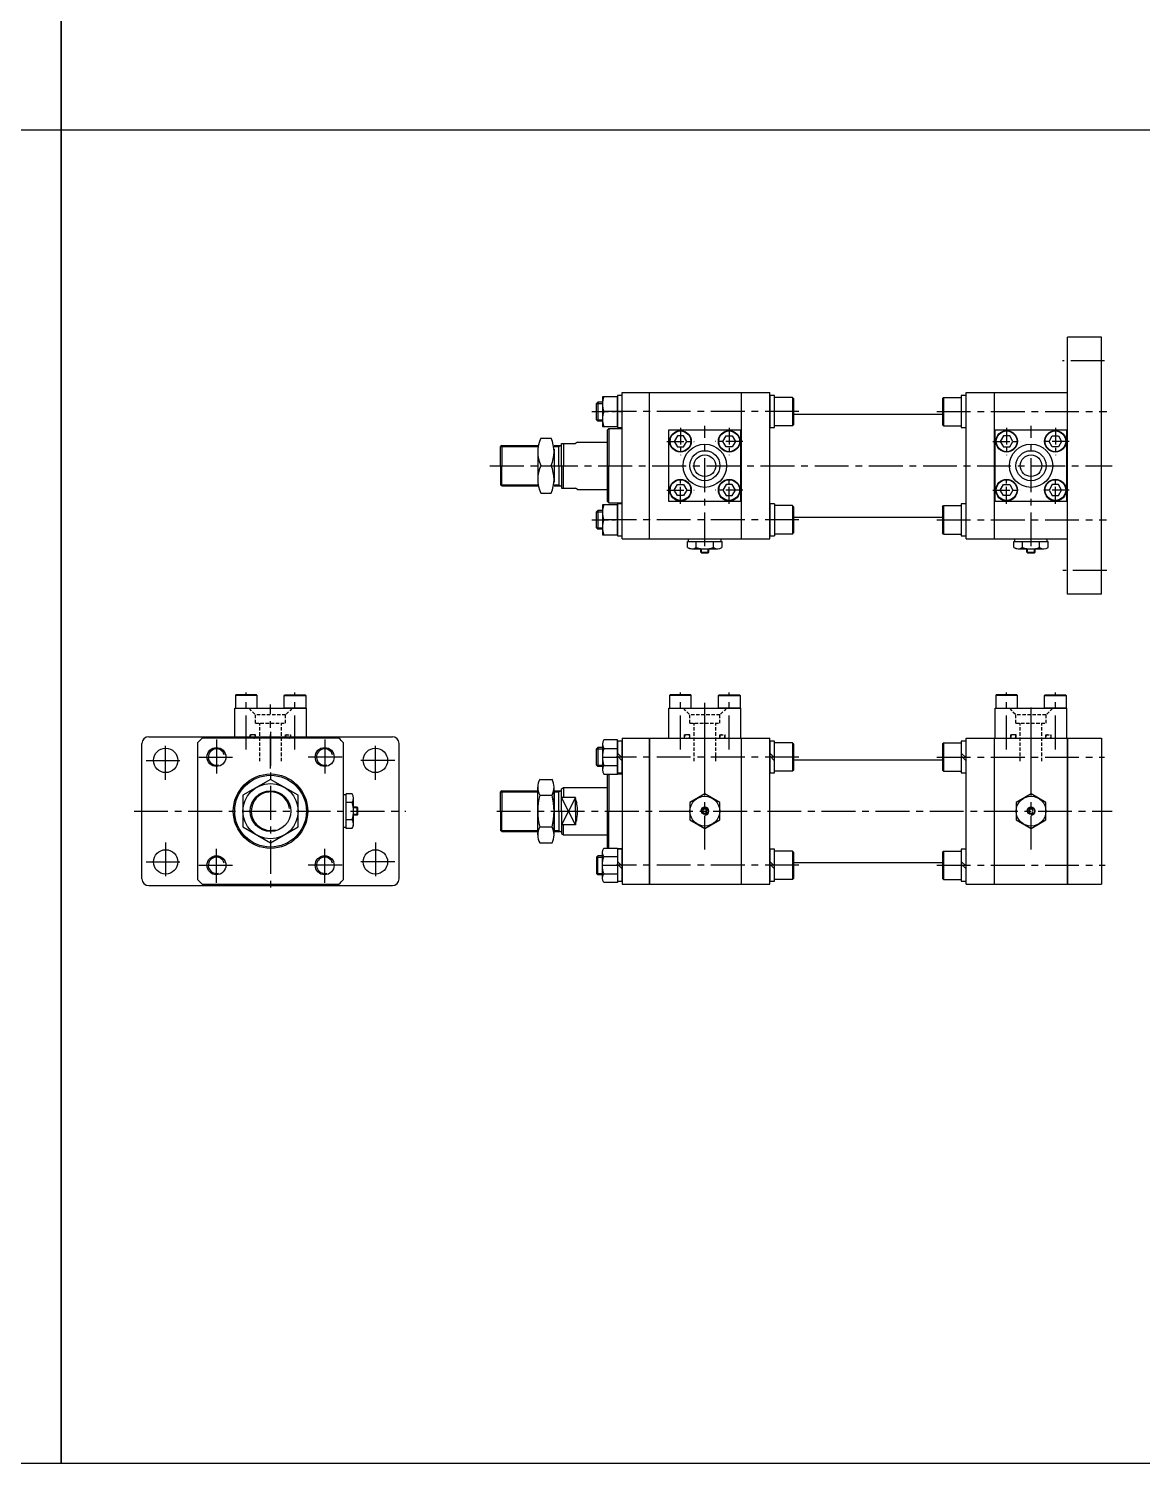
# Model space of a CAD drawing. Extents: x -819 to 9283, y 0 to 5329.
# Drawn here: x 1768 to 2591, y 3208 to 4268 of the extents above; entities that cross this region are included whole.
import ezdxf

# ---------------------------------------------------------------- set-up
doc = ezdxf.new("R2010")
doc.units = 0
doc.header["$LTSCALE"] = 10
doc.header["$MEASUREMENT"] = 0
for name, pattern in [('CENTER', [2, 1.25, -0.25, 0.25, -0.25]), ('CENTERX2', [4, 2.5, -0.5, 0.5, -0.5]), ('HIDDEN', [0.375, 0.25, -0.125])]:
    doc.linetypes.add(name, pattern=pattern)
doc.layers.get('0').update_dxf_attribs({"linetype": 'CONTINUOUS'})
doc.layers.get('DEFPOINTS').update_dxf_attribs({"linetype": 'CONTINUOUS'})
for name, color, linetype in [('CEN', 1, 'CENTERX2'), ('CENTER', 1, 'CENTER'), ('DIM', 2, 'CONTINUOUS'), ('ML', 7, 'CONTINUOUS')]:
    doc.layers.add(name, color=color, linetype=linetype)

msp = doc.modelspace()

# ---------------------------------------------------------------- linework, layer by layer
for p, q in [((1792, 3208.2), (1792, 5328.6)), ((1792, 5178.6), (1792, 3208.2)), ((5585.1, 4193.4), (0, 4193.4)), ((2319, 3973.7), (2319, 3997.3)), ((2319, 3917.3), (2319, 3893.7)), ((2264.5, 3881.6), (2265, 3881.1)), ((2264.5, 3881.6), (2270.5, 3881.6)), ((2265, 3881.1), (2270, 3881.1)), ((2270.5, 3881.6), (2270, 3881.1)), ((2505.5, 3881.6), (2506, 3881.1)), ((2505.5, 3881.6), (2511.5, 3881.6)), ((2506, 3881.1), (2511, 3881.1)), ((2511.5, 3881.6), (2511, 3881.1)), ((2010.5, 3687.2), (2010.5, 3693.2)), ((2010.5, 3693.2), (2011, 3692.7)), ((2011, 3687.7), (2011, 3692.7)), ((2010.5, 3687.2), (2011, 3687.7)), ((5585.1, 3208.2), (0, 3208.2))]:
    msp.add_line(p, q)
at = {"color": 7, "linetype": 'Continuous'}
for p, q in [((2255.5, 3891.5), (2279.5, 3891.5)), ((2255.5, 3889.5), (2255.5, 3891.5)), ((2279.5, 3889.5), (2279.5, 3891.5)), ((2496.5, 3891.5), (2520.5, 3891.5)), ((2496.5, 3889.5), (2496.5, 3891.5)), ((2520.5, 3889.5), (2520.5, 3891.5)), ((2254.8, 3885.1), (2254.8, 3889.5)), ((2254.8, 3889.5), (2267.5, 3889.5)), ((2257.9, 3884.1), (2277, 3884.1)), ((2261.1, 3885.1), (2261.1, 3889.5)), ((2265, 3881.1), (2265, 3884.1)), ((2267.5, 3889.5), (2280.2, 3889.5)), ((2270, 3881.1), (2270, 3884.1)), ((2273.8, 3885.1), (2273.8, 3889.5)), ((2280.2, 3885.1), (2280.2, 3889.5)), ((2495.8, 3885.1), (2495.8, 3889.5)), ((2495.8, 3889.5), (2508.5, 3889.5)), ((2498.9, 3884.1), (2518, 3884.1)), ((2502.1, 3885.1), (2502.1, 3889.5)), ((2506, 3881.1), (2506, 3884.1)), ((2508.5, 3889.5), (2521.2, 3889.5)), ((2511, 3881.1), (2511, 3884.1)), ((2514.8, 3885.1), (2514.8, 3889.5)), ((2521.2, 3885.1), (2521.2, 3889.5)), ((2000.6, 3678.2), (2000.6, 3702.2)), ((2002.6, 3702.2), (2000.6, 3702.2)), ((2007, 3702.9), (2002.6, 3702.9)), ((2002.6, 3690.2), (2002.6, 3702.9)), ((2007, 3696.6), (2002.6, 3696.6)), ((2002.6, 3677.5), (2002.6, 3690.2)), ((2008, 3680.7), (2008, 3699.8)), ((2011, 3692.7), (2008, 3692.7)), ((2007, 3683.9), (2002.6, 3683.9)), ((2011, 3687.7), (2008, 3687.7)), ((2002.6, 3678.2), (2000.6, 3678.2)), ((2007, 3677.5), (2002.6, 3677.5))]:
    msp.add_line(p, q, dxfattribs=at)
at = {"color": 3}
for p, q in [((2264.5, 3881.6), (2264.5, 3884.1)), ((2270.5, 3881.6), (2270.5, 3884.1)), ((2505.5, 3881.6), (2505.5, 3884.1)), ((2511.5, 3881.6), (2511.5, 3884.1)), ((2010.5, 3693.2), (2008, 3693.2)), ((2010.5, 3687.2), (2008, 3687.2))]:
    msp.add_line(p, q, dxfattribs=at)
at = {"color": 7, "linetype": 'Continuous'}
for points in [[(2256.5, 3683.9), (2267.5, 3677.5), (2278.5, 3683.9), (2278.5, 3696.6), (2267.5, 3702.9), (2256.5, 3696.6)], [(2497.5, 3683.9), (2508.5, 3677.5), (2519.5, 3683.9), (2519.5, 3696.6), (2508.5, 3702.9), (2497.5, 3696.6)], [(2266.6, 3691.7), (2265.7, 3690.2), (2266.6, 3688.7), (2268.3, 3688.7), (2269.2, 3690.2), (2268.3, 3691.7)], [(2507.6, 3691.7), (2506.7, 3690.2), (2507.6, 3688.7), (2509.3, 3688.7), (2510.2, 3690.2), (2509.3, 3691.7)]]:
    msp.add_lwpolyline(points, close=True, dxfattribs=at)
for centre, radius in [((2267.5, 3690.2), 11), ((2508.5, 3690.2), 11), ((2267.5, 3690.2), 2.5), ((2508.5, 3690.2), 2.5)]:
    msp.add_circle(centre, radius, dxfattribs=at)
for centre, radius, start, end in [((2257.9, 3889.8), 5.62, 235.6158, 270), ((2257.9, 3889.8), 5.62, 235.6158, 304.3842), ((2267.5, 3905.1), 21, 252.412, 270), ((2267.5, 3905.1), 21, 270, 287.588), ((2277, 3889.8), 5.62, 235.6158, 304.3842), ((2498.9, 3889.8), 5.62, 235.6158, 270), ((2498.9, 3889.8), 5.62, 235.6158, 304.3842), ((2508.5, 3905.1), 21, 252.412, 270), ((2508.5, 3905.1), 21, 270, 287.588), ((2518, 3889.8), 5.62, 235.6158, 304.3842), ((2002.3, 3699.8), 5.62, 325.6158, 34.3842), ((1986.9, 3690.2), 21, 0, 17.588), ((1986.9, 3690.2), 21, 342.412, 0), ((2002.3, 3680.7), 5.62, 325.6158, 34.3842), ((2002.3, 3680.7), 5.62, 325.6158, 0)]:
    msp.add_arc(centre, radius, start, end, dxfattribs=at)
at = {"layer": 'CEN'}
for p, q in [((2562.9, 4023), (2531.7, 4023)), ((2337, 3985.5), (2202.1, 3985.5)), ((2438.9, 3985.5), (2564.5, 3985.5)), ((2267.5, 3886), (2267.5, 3975)), ((2508.5, 3886), (2508.5, 3975)), ((2108.7, 3945.5), (2568.5, 3945.5)), ((2337, 3905.5), (2200.5, 3905.5)), ((2438.9, 3905.5), (2564.3, 3905.5)), ((2564.5, 3868), (2532.1, 3868)), ((1928.6, 3735.8), (1928.6, 3777.8)), ((1964.6, 3735.8), (1964.6, 3777.8)), ((2249.5, 3735.8), (2249.5, 3777.8)), ((2285.5, 3735.8), (2285.5, 3777.8)), ((2490.5, 3735.8), (2490.5, 3777.8)), ((2526.5, 3735.8), (2526.5, 3777.8)), ((1946.6, 3721.8), (1946.6, 3769)), ((2267.5, 3661.8), (2267.5, 3770.3)), ((2267.5, 3721.6), (2267.5, 3770.3)), ((2508.5, 3661.8), (2508.5, 3769)), ((1906.6, 3743.1), (1906.6, 3717.3)), ((1946.6, 3748.8), (1946.6, 3631.7)), ((1986.6, 3743.1), (1986.6, 3717.3)), ((2508.5, 3719.4), (2508.5, 3747.2)), ((1869.1, 3713.4), (1869.1, 3742.1)), ((2024.1, 3713.4), (2024.1, 3742.1)), ((1854.7, 3727.7), (1883.4, 3727.7)), ((1893.6, 3730.2), (1919.5, 3730.2)), ((1999.5, 3730.2), (1973.6, 3730.2)), ((2038.4, 3727.7), (2009.7, 3727.7)), ((2337, 3730.2), (2202, 3730.2)), ((2438.9, 3730.2), (2562.7, 3730.2)), ((1845.8, 3690.2), (2046.6, 3690.2)), ((2113.7, 3690.2), (2568.5, 3690.2)), ((1869.1, 3667.1), (1869.1, 3638.4)), ((1906.6, 3637.3), (1906.6, 3663.1)), ((1986.6, 3637.3), (1986.6, 3663.1)), ((2024.1, 3667.1), (2024.1, 3638.4)), ((1854.7, 3652.7), (1883.4, 3652.7)), ((1893.6, 3650.2), (1919.5, 3650.2)), ((1999.5, 3650.2), (1973.6, 3650.2)), ((2038.4, 3652.7), (2009.7, 3652.7)), ((2337, 3650.2), (2202, 3650.2)), ((2438.9, 3650.2), (2563.3, 3650.2))]:
    msp.add_line(p, q, dxfattribs=at)
at = {"layer": 'CENTER'}
for p, q in [((2183.9, 3985.5), (2207, 3985.5)), ((2249.5, 3973.6), (2249.5, 3953.4)), ((2285.5, 3973.6), (2285.5, 3953.4)), ((2490.5, 3973.6), (2490.5, 3953.4)), ((2526.5, 3973.6), (2526.5, 3953.4)), ((2239.4, 3963.5), (2259.6, 3963.5)), ((2295.6, 3963.5), (2275.4, 3963.5)), ((2480.4, 3963.5), (2500.6, 3963.5)), ((2536.6, 3963.5), (2516.4, 3963.5)), ((2249.5, 3917.4), (2249.5, 3937.6)), ((2285.5, 3917.4), (2285.5, 3937.6)), ((2490.5, 3917.4), (2490.5, 3937.6)), ((2526.5, 3917.4), (2526.5, 3937.6)), ((2239.4, 3927.5), (2259.6, 3927.5)), ((2295.6, 3927.5), (2275.4, 3927.5)), ((2480.4, 3927.5), (2500.6, 3927.5)), ((2536.6, 3927.5), (2516.4, 3927.5)), ((2183.9, 3905.5), (2203, 3905.5)), ((2191.9, 3730.2), (2203, 3730.2)), ((2206.5, 3730.2), (2202.9, 3730.2)), ((2191.9, 3650.2), (2203, 3650.2)), ((2206.5, 3650.2), (2202.8, 3650.2))]:
    msp.add_line(p, q, dxfattribs=at)
at = {"layer": 'DEFPOINTS', "color": 0, "linetype": 'ByBlock'}
msp.add_point((2161.5, 3673.7), dxfattribs=at)
at = {"layer": 'DIM'}
for p, q in [((2187.5, 3991.5), (2192, 3991.5)), ((2187.5, 3979.5), (2192, 3979.5)), ((2116.5, 3959.8), (2144.1, 3959.8)), ((2156.1, 3959.8), (2159.5, 3959.8)), ((2159.5, 3959.8), (2160.7, 3960.5)), ((2116.5, 3931.3), (2144.1, 3931.3)), ((2156.1, 3931.3), (2159.5, 3931.3)), ((2159.5, 3931.3), (2160.7, 3930.5)), ((2187.5, 3911.5), (2192, 3911.5)), ((2187.5, 3899.5), (2192, 3899.5)), ((2187.5, 3736.2), (2192, 3736.2)), ((2187.5, 3724.2), (2192, 3724.2)), ((2116.5, 3704.5), (2144.1, 3704.5)), ((2156.1, 3704.5), (2159.5, 3704.5)), ((2159.5, 3704.5), (2160.7, 3705.2)), ((2166.7, 3690.2), (2161.5, 3700.3)), ((2171.9, 3700.3), (2166.7, 3690.2)), ((2166.7, 3690.2), (2161.5, 3680.1)), ((2171.9, 3680.1), (2166.7, 3690.2)), ((2116.5, 3676), (2144.1, 3676)), ((2156.1, 3676), (2159.5, 3676)), ((2159.5, 3676), (2160.7, 3675.2)), ((2187.5, 3656.2), (2192, 3656.2)), ((2187.5, 3644.2), (2192, 3644.2))]:
    msp.add_line(p, q, dxfattribs=at)
for centre, radius, start, end in [((1906.6, 3730.2), 6, 15.8748, 285.2684), ((1986.6, 3730.2), 6, 15.8748, 285.2684), ((1946.6, 3690.2), 14.2, 8.0438, 285.1467), ((2267.5, 3690.2), 3, 270, 180), ((2508.5, 3690.2), 3, 270, 180), ((1906.6, 3650.2), 6, 15.8748, 285.2684), ((1986.6, 3650.2), 6, 15.8748, 285.2684)]:
    msp.add_arc(centre, radius, start, end, dxfattribs=at)
at = {"layer": 'ML'}
for p, q in [((2560.5, 4040.5), (2535.5, 4040.5)), ((2535.5, 3850.5), (2535.5, 4040.5)), ((2560.5, 3850.5), (2560.5, 4040.5)), ((2206.5, 3997.3), (2203, 3997.3)), ((2203, 3997.3), (2203, 3973.7)), ((2206.5, 3999.5), (2315.5, 3999.5)), ((2206.5, 3891.5), (2206.5, 3999.5)), ((2226.5, 3891.5), (2226.5, 3999.5)), ((2226.5, 3891.5), (2226.5, 3999.5)), ((2294.5, 3891.5), (2294.5, 3999.5)), ((2315.5, 3891.5), (2315.5, 3999.5)), ((2315.5, 3997.3), (2315.5, 3973.7)), ((2319, 3997.3), (2315.5, 3997.3)), ((2457, 3997.3), (2457, 3973.7)), ((2460.5, 3997.3), (2457, 3997.3)), ((2460.5, 3999.5), (2535.5, 3999.5)), ((2460.5, 3891.5), (2460.5, 3999.5)), ((2481.5, 3891.5), (2481.5, 3999.5)), ((2535.5, 3891.5), (2535.5, 3999.5)), ((2535.5, 3973.7), (2535.5, 3997.3)), ((2188.5, 3992.5), (2187.5, 3991.5)), ((2187.5, 3979.5), (2187.5, 3991.5)), ((2188.5, 3992.5), (2188.5, 3978.5)), ((2192, 3992.5), (2188.5, 3992.5)), ((2203, 3996.5), (2192, 3996.5)), ((2192, 3996.5), (2192, 3974.5)), ((2203, 3974.5), (2203, 3996.5)), ((2332.2, 3996), (2319, 3996)), ((2332.2, 3996), (2332.2, 3975)), ((2333, 3995.2), (2332.2, 3996)), ((2333, 3995.2), (2333, 3975.8)), ((2443, 3995.2), (2443.8, 3996)), ((2443, 3995.2), (2443, 3975.8)), ((2443.8, 3996), (2457, 3996)), ((2443.8, 3996), (2443.8, 3975)), ((2188.5, 3978.5), (2187.5, 3979.5)), ((2192, 3978.5), (2188.5, 3978.5)), ((2203, 3985.5), (2192.9, 3985.5)), ((2332.2, 3975), (2333, 3975.8)), ((2333, 3983.5), (2443, 3983.5)), ((2443.8, 3975), (2443, 3975.8)), ((2146.2, 3965.9), (2153.9, 3965.9)), ((2192, 3974.5), (2203, 3974.5)), ((2196.5, 3973), (2195.5, 3972)), ((2195.5, 3919), (2195.5, 3972)), ((2196.5, 3973), (2196.5, 3945.5)), ((2196.5, 3973), (2206.5, 3973)), ((2203, 3973.7), (2206.5, 3973.7)), ((2241, 3919), (2241, 3972)), ((2241, 3972), (2294, 3972)), ((2294, 3972), (2294, 3919)), ((2294, 3919), (2294, 3972)), ((2315.5, 3973.7), (2319, 3973.7)), ((2332.2, 3975), (2319, 3975)), ((2443.8, 3975), (2457, 3975)), ((2457, 3973.7), (2460.5, 3973.7)), ((2482, 3919), (2482, 3972)), ((2482, 3972), (2535, 3972)), ((2535, 3972), (2535, 3919)), ((2535, 3919), (2535, 3972)), ((2117.4, 3960.5), (2116.5, 3959.8)), ((2116.5, 3945.5), (2116.5, 3959.8)), ((2117.4, 3960.5), (2144.1, 3960.5)), ((2117.4, 3960.5), (2117.4, 3945.5)), ((2144.1, 3957.6), (2144.1, 3933.4)), ((2144.1, 3957.6), (2144.1, 3933.4)), ((2156.1, 3960.5), (2161.5, 3960.5)), ((2156.1, 3957.6), (2156.1, 3933.4)), ((2156.1, 3957.6), (2156.1, 3933.4)), ((2159.5, 3945.5), (2159.5, 3960.5)), ((2161.5, 3945.5), (2161.5, 3962)), ((2161.5, 3962), (2171.9, 3962)), ((2163, 3962), (2163, 3945.5)), ((2173.5, 3963), (2171.9, 3962)), ((2173.5, 3963), (2195.5, 3963)), ((2116.5, 3945.5), (2116.5, 3931.3)), ((2117.4, 3930.5), (2117.4, 3945.5)), ((2146.2, 3945.5), (2153.9, 3945.5)), ((2159.5, 3945.5), (2159.5, 3930.5)), ((2161.5, 3945.5), (2161.5, 3929)), ((2163, 3929), (2163, 3945.5)), ((2196.5, 3918), (2196.5, 3945.5)), ((2117.4, 3930.5), (2116.5, 3931.3)), ((2117.4, 3930.5), (2144.1, 3930.5)), ((2146.2, 3925.2), (2153.9, 3925.2)), ((2156.1, 3930.5), (2161.5, 3930.5)), ((2161.5, 3929), (2171.9, 3929)), ((2173.5, 3928), (2171.9, 3929)), ((2173.5, 3928), (2195.5, 3928)), ((2188.5, 3912.5), (2187.5, 3911.5)), ((2188.5, 3912.5), (2188.5, 3898.5)), ((2192, 3912.5), (2188.5, 3912.5)), ((2192, 3916.5), (2192, 3894.5)), ((2203, 3916.5), (2192, 3916.5)), ((2196.5, 3918), (2195.5, 3919)), ((2196.5, 3918), (2206.5, 3918)), ((2203, 3917.3), (2203, 3893.7)), ((2206.5, 3917.3), (2203, 3917.3)), ((2203, 3894.5), (2203, 3916.5)), ((2294, 3919), (2241, 3919)), ((2315.5, 3917.3), (2315.5, 3893.7)), ((2319, 3917.3), (2315.5, 3917.3)), ((2315.5, 3916), (2315.5, 3895)), ((2332.2, 3916), (2319, 3916)), ((2332.2, 3916), (2332.2, 3895)), ((2333, 3915.2), (2332.2, 3916)), ((2333, 3915.2), (2333, 3895.8)), ((2443, 3915.2), (2443.8, 3916)), ((2443, 3915.2), (2443, 3895.8)), ((2443.8, 3916), (2457, 3916)), ((2443.8, 3916), (2443.8, 3895)), ((2457, 3917.3), (2457, 3893.7)), ((2460.5, 3917.3), (2457, 3917.3)), ((2535, 3919), (2482, 3919)), ((2535.5, 3893.7), (2535.5, 3917.3)), ((2187.5, 3899.5), (2187.5, 3911.5)), ((2203, 3905.5), (2192.9, 3905.5)), ((2333, 3907.5), (2443, 3907.5)), ((2188.5, 3898.5), (2187.5, 3899.5)), ((2192, 3898.5), (2188.5, 3898.5)), ((2192, 3894.5), (2203, 3894.5)), ((2203, 3893.7), (2206.5, 3893.7)), ((2206.5, 3891.5), (2315.5, 3891.5)), ((2315.5, 3893.7), (2319, 3893.7)), ((2332.2, 3895), (2319, 3895)), ((2332.2, 3895), (2333, 3895.8)), ((2443.8, 3895), (2443, 3895.8)), ((2443.8, 3895), (2457, 3895)), ((2457, 3893.7), (2460.5, 3893.7)), ((2460.5, 3891.5), (2535.5, 3891.5)), ((2560.5, 3850.5), (2535.5, 3850.5)), ((1920.9, 3776.2), (1920.6, 3775.6)), ((1936.6, 3775.6), (1920.6, 3775.6)), ((1920.6, 3775.6), (1920.6, 3766.2)), ((1936.2, 3776.2), (1920.9, 3776.2)), ((1936.6, 3775.6), (1936.2, 3776.2)), ((1936.6, 3766.2), (1936.6, 3775.6)), ((1956.6, 3775.6), (1956.9, 3776.2)), ((1956.6, 3775.6), (1972.6, 3775.6)), ((1956.6, 3766.2), (1956.6, 3775.6)), ((1956.9, 3776.2), (1972.2, 3776.2)), ((1972.2, 3776.2), (1972.6, 3775.6)), ((1972.6, 3775.6), (1972.6, 3766.2)), ((2241.8, 3776.2), (2241.5, 3775.6)), ((2257.5, 3775.6), (2241.5, 3775.6)), ((2241.5, 3775.6), (2241.5, 3766.2)), ((2257.1, 3776.2), (2241.8, 3776.2)), ((2257.5, 3775.6), (2257.1, 3776.2)), ((2257.5, 3766.2), (2257.5, 3775.6)), ((2277.5, 3775.6), (2277.8, 3776.2)), ((2277.5, 3775.6), (2293.5, 3775.6)), ((2277.5, 3766.2), (2277.5, 3775.6)), ((2277.8, 3776.2), (2293.1, 3776.2)), ((2293.1, 3776.2), (2293.5, 3775.6)), ((2293.5, 3775.6), (2293.5, 3766.2)), ((2482.8, 3776.2), (2482.5, 3775.6)), ((2498.5, 3775.6), (2482.5, 3775.6)), ((2482.5, 3775.6), (2482.5, 3766.2)), ((2498.1, 3776.2), (2482.8, 3776.2)), ((2498.5, 3775.6), (2498.1, 3776.2)), ((2498.5, 3766.2), (2498.5, 3775.6)), ((2518.5, 3775.6), (2518.8, 3776.2)), ((2518.5, 3775.6), (2534.5, 3775.6)), ((2518.5, 3766.2), (2518.5, 3775.6)), ((2518.8, 3776.2), (2534.1, 3776.2)), ((2534.1, 3776.2), (2534.5, 3775.6)), ((2534.5, 3775.6), (2534.5, 3766.2)), ((1920.1, 3766.2), (1973.1, 3766.2)), ((1920.1, 3744.2), (1920.1, 3766.2)), ((1972.6, 3766.2), (1956.6, 3766.2)), ((1973.1, 3744.2), (1973.1, 3766.2)), ((2241, 3766.2), (2294, 3766.2)), ((2241, 3744.2), (2241, 3766.2)), ((2293.5, 3766.2), (2277.5, 3766.2)), ((2294, 3744.2), (2294, 3766.2)), ((2482, 3766.2), (2535, 3766.2)), ((2482, 3744.2), (2482, 3766.2)), ((2534.5, 3766.2), (2518.5, 3766.2)), ((2535, 3744.2), (2535, 3766.2)), ((1856.6, 3745.2), (2036.6, 3745.2)), ((1997, 3744.2), (1896.1, 3744.2)), ((2206.5, 3744.2), (2315.5, 3744.2)), ((2206.5, 3744.2), (2206.5, 3636.2)), ((2226.5, 3636.2), (2226.5, 3744.2)), ((2226.5, 3636.2), (2226.5, 3744.2)), ((2226.5, 3744.2), (2226.5, 3636.2)), ((2294.5, 3636.2), (2294.5, 3744.2)), ((2315.5, 3636.2), (2315.5, 3744.2)), ((2460.5, 3744.2), (2560.5, 3744.2)), ((2460.5, 3636.2), (2460.5, 3744.2)), ((2481.5, 3636.2), (2481.5, 3744.2)), ((2535.5, 3636.2), (2535.5, 3744.2)), ((2535.5, 3744.2), (2535.5, 3636.2)), ((2560.5, 3744.2), (2560.5, 3636.2)), ((1851.6, 3640.2), (1851.6, 3740.2)), ((1892.6, 3740.6), (1892.6, 3639.8)), ((2000.6, 3639.8), (2000.6, 3740.6)), ((2041.6, 3640.2), (2041.6, 3740.2)), ((2188.5, 3737.2), (2187.5, 3736.2)), ((2187.5, 3724.2), (2187.5, 3736.2)), ((2192, 3737.2), (2188.5, 3737.2)), ((2188.5, 3737.2), (2188.5, 3723.2)), ((2192, 3739.8), (2192, 3720.7)), ((2192.9, 3736.6), (2203, 3736.6)), ((2206.5, 3729.5), (2203, 3733)), ((2319, 3729.5), (2315.5, 3733)), ((2332.2, 3740.7), (2319, 3740.7)), ((2332.2, 3740.7), (2332.2, 3719.7)), ((2333, 3739.9), (2332.2, 3740.7)), ((2333, 3739.9), (2333, 3720.5)), ((2443, 3739.9), (2443.8, 3740.7)), ((2443, 3739.9), (2443, 3720.5)), ((2443.8, 3740.7), (2457, 3740.7)), ((2443.8, 3740.7), (2443.8, 3719.7)), ((2460.5, 3729.5), (2457, 3733)), ((2188.5, 3723.2), (2187.5, 3724.2)), ((2192, 3723.2), (2188.5, 3723.2)), ((2192.9, 3723.9), (2203, 3723.9)), ((2206.5, 3727.5), (2203, 3731)), ((2319, 3727.5), (2315.5, 3731)), ((2333, 3728.2), (2443, 3728.2)), ((2460.5, 3727.5), (2457, 3731)), ((2145.6, 3713.7), (2154.6, 3713.7)), ((2196.3, 3717.5), (2195.5, 3716.7)), ((2195.5, 3663.7), (2195.5, 3716.7)), ((2196.5, 3717.5), (2196.5, 3690.2)), ((2203, 3717.7), (2206.5, 3717.7)), ((2332.2, 3719.7), (2319, 3719.7)), ((2332.2, 3719.7), (2333, 3720.5)), ((2443.8, 3719.7), (2443, 3720.5)), ((2443.8, 3719.7), (2457, 3719.7)), ((2117.4, 3705.2), (2116.5, 3704.5)), ((2116.5, 3690.2), (2116.5, 3704.5)), ((2117.4, 3705.2), (2144.1, 3705.2)), ((2117.4, 3705.2), (2117.4, 3690.2)), ((2144.1, 3672.6), (2144.1, 3707.9)), ((2145.6, 3702), (2154.6, 3702)), ((2156.1, 3672.6), (2156.1, 3707.9)), ((2156.1, 3672.6), (2156.1, 3707.9)), ((2156.1, 3705.2), (2161.5, 3705.2)), ((2156.1, 3705.2), (2156.1, 3675.2)), ((2159.5, 3690.2), (2159.5, 3705.2)), ((2161.5, 3706.7), (2163, 3707.7)), ((2161.5, 3690.2), (2161.5, 3706.7)), ((2171.9, 3700.3), (2161.5, 3700.3)), ((2163, 3707.7), (2195.5, 3707.7)), ((2163, 3707.7), (2163, 3700.3)), ((2171.9, 3690.2), (2171.9, 3700.3)), ((2116.5, 3690.2), (2116.5, 3676)), ((2117.4, 3675.2), (2117.4, 3690.2)), ((2159.5, 3690.2), (2159.5, 3675.2)), ((2161.5, 3690.2), (2161.5, 3673.7)), ((2171.9, 3690.2), (2171.9, 3680.1)), ((2196.5, 3662.9), (2196.5, 3690.2)), ((2171.9, 3680.1), (2161.5, 3680.1)), ((2163, 3672.7), (2163, 3680.1)), ((2117.4, 3675.2), (2116.5, 3676)), ((2117.4, 3675.2), (2144.1, 3675.2)), ((2145.6, 3678.5), (2154.6, 3678.5)), ((2156.1, 3675.2), (2161.5, 3675.2)), ((2161.5, 3673.7), (2163, 3672.7)), ((2163, 3672.7), (2195.5, 3672.7)), ((2145.6, 3666.7), (2154.6, 3666.7)), ((2192, 3640.7), (2192, 3659.8)), ((2196.3, 3662.9), (2195.5, 3663.7)), ((2203, 3662.7), (2206.5, 3662.7)), ((2315.5, 3660.7), (2315.5, 3639.7)), ((2332.2, 3660.7), (2319, 3660.7)), ((2332.2, 3660.7), (2332.2, 3639.7)), ((2333, 3659.9), (2332.2, 3660.7)), ((2333, 3659.9), (2333, 3640.5)), ((2443, 3659.9), (2443.8, 3660.7)), ((2443, 3659.9), (2443, 3640.5)), ((2443.8, 3660.7), (2457, 3660.7)), ((2443.8, 3660.7), (2443.8, 3639.7)), ((2188.5, 3657.2), (2187.5, 3656.2)), ((2187.5, 3656.2), (2187.5, 3644.2)), ((2188.5, 3643.2), (2188.5, 3657.2)), ((2192, 3657.2), (2188.5, 3657.2)), ((2192.9, 3656.6), (2203, 3656.6)), ((2206.5, 3649.5), (2203, 3653)), ((2206.5, 3647.5), (2203, 3651)), ((2319, 3649.5), (2315.5, 3653)), ((2319, 3647.5), (2315.5, 3651)), ((2333, 3652.2), (2443, 3652.2)), ((2460.5, 3649.5), (2457, 3653)), ((2460.5, 3647.5), (2457, 3651)), ((2188.5, 3643.2), (2187.5, 3644.2)), ((2192, 3643.2), (2188.5, 3643.2)), ((2192.9, 3643.9), (2203, 3643.9)), ((2332.2, 3639.7), (2319, 3639.7)), ((2332.2, 3639.7), (2333, 3640.5)), ((2443.8, 3639.7), (2443, 3640.5)), ((2443.8, 3639.7), (2457, 3639.7)), ((1856.6, 3635.2), (2036.6, 3635.2)), ((1896.1, 3636.2), (1997, 3636.2)), ((2206.5, 3636.2), (2315.5, 3636.2)), ((2460.5, 3636.2), (2560.5, 3636.2))]:
    msp.add_line(p, q, dxfattribs=at)
at = {"layer": 'ML', "color": 2, "linetype": 'HIDDEN'}
for p, q in [((1930.6, 3766.2), (1935.5, 3761.3)), ((1962.6, 3766.2), (1957.7, 3761.3)), ((2251.5, 3766.2), (2256.4, 3761.3)), ((2283.5, 3766.2), (2278.6, 3761.3)), ((2492.5, 3766.2), (2497.4, 3761.3)), ((2524.5, 3766.2), (2519.6, 3761.3)), ((1957.7, 3761.3), (1935.5, 3761.3)), ((1935.5, 3755.2), (1935.5, 3761.3)), ((1935.5, 3755.2), (1935.5, 3761.3)), ((1935.5, 3755.2), (1957.7, 3755.2)), ((1938.6, 3727.2), (1938.6, 3755.2)), ((1954.6, 3727.2), (1954.6, 3755.2)), ((1957.7, 3755.2), (1957.7, 3761.3)), ((2278.6, 3761.3), (2256.4, 3761.3)), ((2256.4, 3755.2), (2256.4, 3761.3)), ((2256.4, 3755.2), (2256.4, 3761.3)), ((2256.4, 3755.2), (2278.6, 3755.2)), ((2259.5, 3727.2), (2259.5, 3755.2)), ((2275.5, 3727.2), (2275.5, 3755.2)), ((2278.6, 3755.2), (2278.6, 3761.3)), ((2519.6, 3761.3), (2497.4, 3761.3)), ((2497.4, 3755.2), (2497.4, 3761.3)), ((2497.4, 3755.2), (2497.4, 3761.3)), ((2497.4, 3755.2), (2519.6, 3755.2)), ((2500.5, 3727.2), (2500.5, 3755.2)), ((2516.5, 3727.2), (2516.5, 3755.2)), ((2519.6, 3755.2), (2519.6, 3761.3)), ((1935.6, 3746.6), (1931.6, 3746.6)), ((1931.6, 3744.2), (1931.6, 3746.6)), ((1935.6, 3744.2), (1935.6, 3746.6)), ((1957.6, 3744.2), (1957.6, 3746.6)), ((1957.6, 3746.6), (1961.6, 3746.6)), ((1961.6, 3744.2), (1961.6, 3746.6)), ((2256.5, 3746.6), (2252.5, 3746.6)), ((2252.5, 3744.2), (2252.5, 3746.6)), ((2256.5, 3744.2), (2256.5, 3746.6)), ((2278.5, 3744.2), (2278.5, 3746.6)), ((2278.5, 3746.6), (2282.5, 3746.6)), ((2282.5, 3744.2), (2282.5, 3746.6)), ((2497.5, 3746.6), (2493.5, 3746.6)), ((2493.5, 3744.2), (2493.5, 3746.6)), ((2497.5, 3744.2), (2497.5, 3746.6)), ((2519.5, 3744.2), (2519.5, 3746.6)), ((2519.5, 3746.6), (2523.5, 3746.6)), ((2523.5, 3744.2), (2523.5, 3746.6))]:
    msp.add_line(p, q, dxfattribs=at)
at = {"layer": 'ML'}
for points in [[(2247.2, 3959.5), (2251.8, 3959.5), (2254.1, 3963.5), (2251.8, 3967.5), (2247.2, 3967.5), (2244.8, 3963.5), (2247.2, 3959.5)], [(2287.8, 3959.5), (2283.2, 3959.5), (2280.8, 3963.5), (2283.2, 3967.5), (2287.8, 3967.5), (2290.1, 3963.5), (2287.8, 3959.5)], [(2488.2, 3959.5), (2492.8, 3959.5), (2495.1, 3963.5), (2492.8, 3967.5), (2488.2, 3967.5), (2485.8, 3963.5), (2488.2, 3959.5)], [(2528.8, 3959.5), (2524.2, 3959.5), (2521.8, 3963.5), (2524.2, 3967.5), (2528.8, 3967.5), (2531.1, 3963.5), (2528.8, 3959.5)], [(2247.2, 3931.5), (2251.8, 3931.5), (2254.1, 3927.5), (2251.8, 3923.5), (2247.2, 3923.5), (2244.8, 3927.5), (2247.2, 3931.5)], [(2287.8, 3931.5), (2283.2, 3931.5), (2280.8, 3927.5), (2283.2, 3923.5), (2287.8, 3923.5), (2290.1, 3927.5), (2287.8, 3931.5)], [(2488.2, 3931.5), (2492.8, 3931.5), (2495.1, 3927.5), (2492.8, 3923.5), (2488.2, 3923.5), (2485.8, 3927.5), (2488.2, 3931.5)], [(2528.8, 3931.5), (2524.2, 3931.5), (2521.8, 3927.5), (2524.2, 3923.5), (2528.8, 3923.5), (2531.1, 3927.5), (2528.8, 3931.5)], [(2206.5, 3742), (2203, 3742), (2203, 3718.4), (2206.5, 3718.4), (2206.5, 3742)], [(2319, 3742), (2315.5, 3742), (2315.5, 3718.4), (2319, 3718.4), (2319, 3742)], [(2460.5, 3742), (2457, 3742), (2457, 3718.4), (2460.5, 3718.4), (2460.5, 3742)], [(2319, 3662), (2315.5, 3662), (2315.5, 3638.4), (2319, 3638.4), (2319, 3662)], [(2460.5, 3662), (2457, 3662), (2457, 3638.4), (2460.5, 3638.4), (2460.5, 3662)]]:
    msp.add_lwpolyline(points, dxfattribs=at)
for points in [[(2203, 3742.9), (2192.9, 3742.9, 0.309401), (2192.9, 3736.6, 0.154701), (2192.9, 3723.9, 0.309401), (2192.9, 3717.5), (2203, 3717.5), (2203, 3742.9)], [(2203, 3637.5), (2192.9, 3637.5, -0.309401), (2192.9, 3643.9, -0.154701), (2192.9, 3656.6, -0.309401), (2192.9, 3662.9), (2203, 3662.9), (2203, 3637.5)]]:
    msp.add_lwpolyline(points, format="xyb", dxfattribs=at)
for points in [[(1946.6, 3713.7), (1926.2, 3702), (1926.2, 3678.5), (1946.6, 3666.7), (1966.9, 3678.5), (1966.9, 3702)], [(2206.5, 3662), (2203, 3662), (2203, 3638.4), (2206.5, 3638.4), (2206.5, 3662)]]:
    msp.add_lwpolyline(points, close=True, dxfattribs=at)
for centre, radius in [((2249.5, 3963.5), 8), ((2249.5, 3963.5), 7.65), ((2285.5, 3963.5), 8), ((2285.5, 3963.5), 7.65), ((2490.5, 3963.5), 8), ((2490.5, 3963.5), 7.65), ((2526.5, 3963.5), 8), ((2526.5, 3963.5), 7.65), ((2267.5, 3945.5), 16), ((2267.5, 3945.5), 11.1), ((2508.5, 3945.5), 16), ((2508.5, 3945.5), 11.1), ((2267.5, 3945.5), 8), ((2508.5, 3945.5), 8), ((2249.5, 3927.5), 8), ((2249.5, 3927.5), 7.65), ((2285.5, 3927.5), 8), ((2285.5, 3927.5), 7.65), ((2490.5, 3927.5), 8), ((2490.5, 3927.5), 7.65), ((2526.5, 3927.5), 8), ((2526.5, 3927.5), 7.65), ((1869.1, 3727.7), 9), ((1906.6, 3730.2), 7), ((1986.6, 3730.2), 7), ((2024.1, 3727.7), 9), ((1946.6, 3690.2), 27.5), ((1946.6, 3690.2), 26.5), ((1946.6, 3690.2), 20.4), ((1946.6, 3690.2), 15), ((1869.1, 3652.7), 9), ((2024.1, 3652.7), 9), ((1906.6, 3650.2), 7), ((1986.6, 3650.2), 7)]:
    msp.add_circle(centre, radius, dxfattribs=at)
for centre, radius, start, end in [((2207.8, 3991), 15.9, 159.7438, 200.2562), ((2207.8, 3980), 15.9, 159.7438, 200.2562), ((2168.3, 3955.7), 24.3, 155.2803, 204.7197), ((2131.8, 3955.7), 24.3, 335.2803, 24.7197), ((2168.3, 3935.4), 24.3, 155.2803, 204.7197), ((2131.8, 3935.4), 24.3, 335.2803, 24.7197), ((2207.8, 3911), 15.9, 159.7438, 200.2562), ((2207.8, 3900), 15.9, 159.7438, 200.2562), ((1856.6, 3740.2), 5, 90, 180), ((1946.6, 3690.2), 73.9, 133.0265, 136.9735), ((1946.6, 3690.2), 73.9, 43.0265, 46.9735), ((2036.6, 3740.2), 5, 0, 90), ((2156.3, 3707.9), 12.3, 151.3546, 208.6454), ((2143.8, 3707.9), 12.3, 331.3546, 28.6454), ((2190.8, 3690.2), 46.8, 165.45, 194.55), ((2109.3, 3690.2), 46.8, 345.45, 14.55), ((2139.1, 3690.2), 34.3, 0, 17.1399), ((2139.1, 3690.2), 34.3, 342.8601, 0), ((2156.3, 3672.6), 12.3, 151.3546, 208.6454), ((2143.8, 3672.6), 12.3, 331.3546, 28.6454), ((1856.6, 3640.2), 5, 180, 270), ((1946.6, 3690.2), 73.9, 223.0265, 226.9735), ((1946.6, 3690.2), 73.9, 313.0265, 316.9735), ((2036.6, 3640.2), 5, 270, 0)]:
    msp.add_arc(centre, radius, start, end, dxfattribs=at)
at = {"layer": 'ML', "color": 2, "linetype": 'HIDDEN'}
for centre, start, end in [((1932.8, 3745.4), 90, 270), ((1934.3, 3745.4), 270, 90), ((1958.8, 3745.4), 90, 270), ((1960.3, 3745.4), 270, 90), ((2253.7, 3745.4), 90, 270), ((2255.2, 3745.4), 270, 90), ((2279.7, 3745.4), 90, 270), ((2281.2, 3745.4), 270, 90), ((2494.7, 3745.4), 90, 270), ((2496.2, 3745.4), 270, 90), ((2520.7, 3745.4), 90, 270), ((2522.2, 3745.4), 270, 90)]:
    msp.add_arc(centre, 1.2, start, end, dxfattribs=at)

doc.saveas('drawing.dxf')
